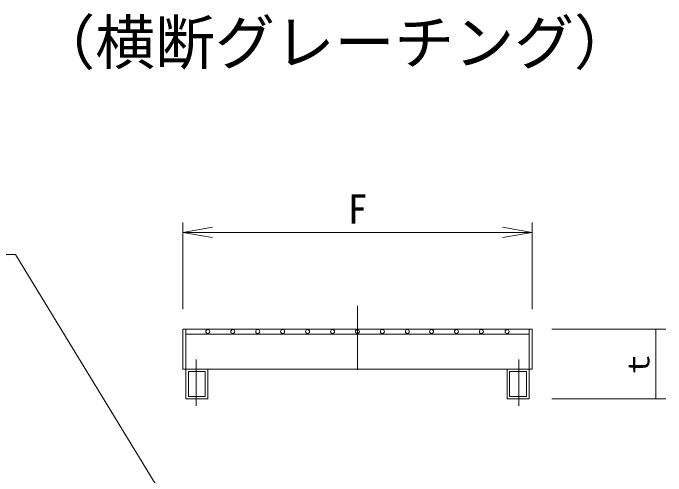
# Model space of a CAD drawing. Units: millimetres, scale not verified. Extents: x -9827 to 17627, y 1244 to 12720.
# Drawn here: x 5785 to 7094, y 3067 to 3994 of the extents above; entities that cross this region are included whole.
import ezdxf
from ezdxf.enums import TextEntityAlignment as Align

# ---------------------------------------------------------------- set-up
doc = ezdxf.new("R2010")
doc.units = ezdxf.units.MM
doc.header["$LTSCALE"] = 20
doc.layers.add('Layer1', color=4, linetype='Continuous', lineweight=18)
doc.styles.add('ＭＳ ゴシック-5.0-0.0', font='')
doc.styles.get('ＭＳ ゴシック-5.0-0.0').set_extended_font_data('ＭＳ ゴシック-5.0-0.0')

msp = doc.modelspace()

# ---------------------------------------------------------------- linework, layer by layer
at = {"layer": 'Layer1'}
for p, q in [((6125.23, 3400.79), (6125.23, 3574.36)), ((6825.23, 3400.79), (6825.23, 3574.36)), ((6125.23, 3554.36), (6184.31, 3564.78)), ((6825.23, 3554.36), (6766.14, 3564.78)), ((6125.23, 3554.36), (6184.31, 3543.94)), ((6125.23, 3554.36), (6825.23, 3554.36)), ((6825.23, 3554.36), (6766.14, 3543.94)), ((5157.42, 3510.23), (5789.54, 3510.23)), ((5789.54, 3510.23), (6100.91, 3000.18)), ((6475.23, 3278.89), (6475.23, 3407.67)), ((6125.23, 3360.79), (6825.23, 3360.79)), ((6125.23, 3280.79), (6125.23, 3360.79)), ((6131.23, 3220.79), (6131.23, 3360.79)), ((6819.23, 3220.79), (6819.23, 3360.79)), ((6825.23, 3280.79), (6825.23, 3360.79)), ((6865.23, 3360.79), (7093.74, 3360.79)), ((7073.74, 3220.79), (7073.74, 3360.79)), ((6131.23, 3350.79), (6819.23, 3350.79)), ((6151.73, 3299.66), (6151.73, 3206.83)), ((6798.73, 3299.66), (6798.73, 3206.83)), ((6125.23, 3280.79), (6825.23, 3280.79)), ((6170.23, 3275.79), (6136.23, 3275.79)), ((6136.23, 3225.79), (6136.23, 3275.79)), ((6170.23, 3225.79), (6170.23, 3275.79)), ((6175.23, 3220.79), (6175.23, 3280.79)), ((6775.23, 3220.79), (6775.23, 3280.79)), ((6814.23, 3275.79), (6780.23, 3275.79)), ((6780.23, 3225.79), (6780.23, 3275.79)), ((6814.23, 3225.79), (6814.23, 3275.79)), ((6175.23, 3220.79), (6131.23, 3220.79)), ((6170.23, 3225.79), (6136.23, 3225.79)), ((6819.23, 3220.79), (6775.23, 3220.79)), ((6780.23, 3225.79), (6814.23, 3225.79)), ((6865.23, 3220.79), (7093.74, 3220.79))]:
    msp.add_line(p, q, dxfattribs=at)
for centre in [(6175.23, 3355.79), (6225.23, 3355.79), (6275.23, 3355.79), (6325.23, 3355.79), (6375.23, 3355.79), (6425.23, 3355.79), (6475.23, 3355.79), (6525.23, 3355.79), (6575.23, 3355.79), (6623.73, 3355.79), (6673.73, 3355.79), (6723.73, 3355.79), (6775.23, 3355.79)]:
    msp.add_circle(centre, 4, dxfattribs=at)

# ---------------------------------------------------------------- texts
at = {"layer": 'Layer1', "color": 7, "style": 'ＭＳ ゴシック-5.0-0.0'}
msp.add_text('（横断グレーチング）', height=87.98, dxfattribs=at).set_placement((6429.45, 3979.13), align=Align.TOP_CENTER)
msp.add_text('F', height=58.65, dxfattribs=at).set_placement((6475.23, 3554.36), align=Align.BOTTOM_CENTER)
msp.add_text('ｔ', height=43.99, rotation=90, dxfattribs=at).set_placement((7073.74, 3289.44), align=Align.BOTTOM_CENTER)

doc.saveas('drawing.dxf')
